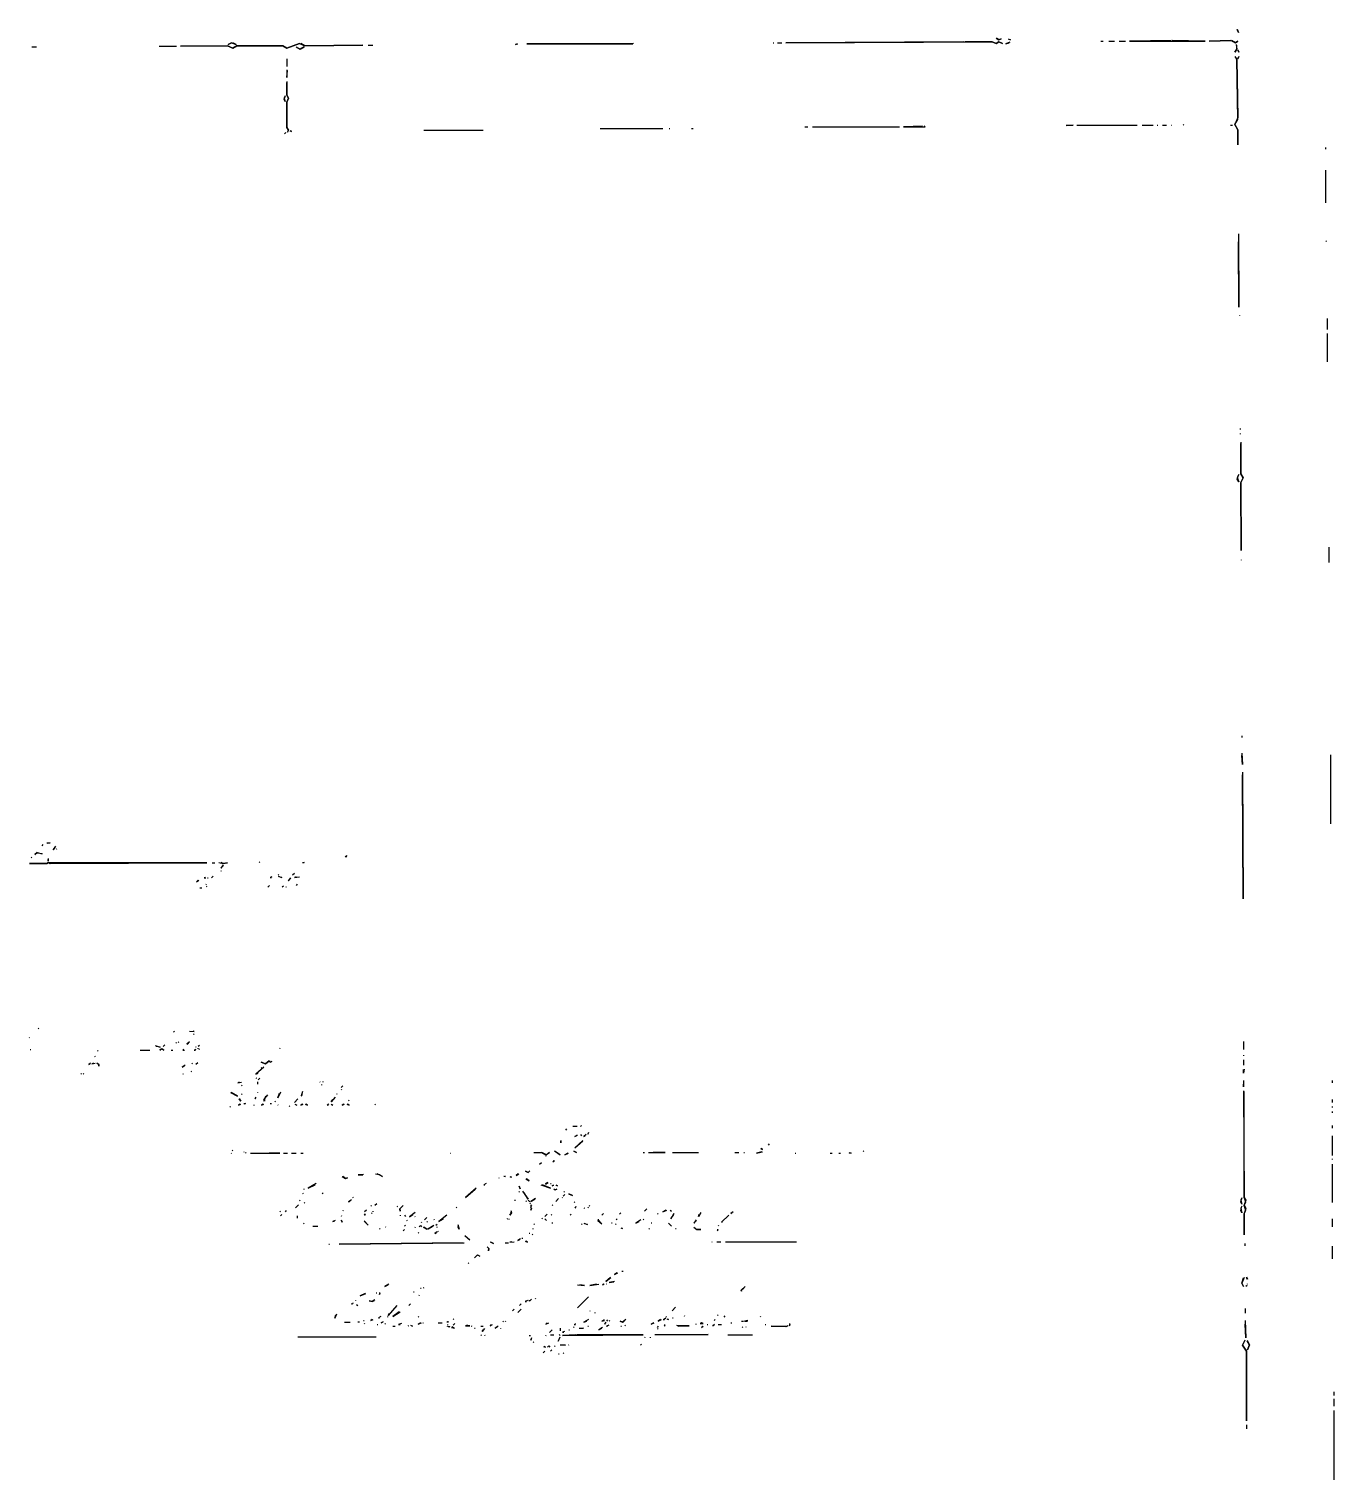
# Model space of a CAD drawing. Extents: x 1 to 4796, y -44 to 889.
# Drawn here: x 1016.8 to 1394.7, y 458.7 to 878.8 of the extents above; entities that cross this region are included whole.
import ezdxf

# ---------------------------------------------------------------- set-up
doc = ezdxf.new("R2010")
doc.units = 0
doc.layers.add('LINEWORK', color=4, linetype='CONTINUOUS')

msp = doc.modelspace()

# ---------------------------------------------------------------- linework, layer by layer
at = {"layer": 'LINEWORK'}
for points in [[(1366.6667, 878.8333), (1367, 877.8333), (1366.6667, 878.6667)], [(1095.1667, 874.6667), (1091.5, 873.3333), (1090.3333, 874), (1077, 874), (1075.8333, 873.3333), (1074.3333, 874), (1060.6667, 873.8333), (1074.3333, 874), (1075.8333, 873.3333), (1077, 874), (1090.3333, 874), (1091.5, 873.3333), (1095.1667, 874.6667), (1096.6667, 874), (1113.5, 874.1667), (1096.6667, 874), (1095.5, 874.6667)], [(1075.5, 874.8333), (1074.5, 874.3333), (1075.5, 874.8333), (1076.8333, 874.3333), (1075.8333, 874.8333)], [(1115, 874.1667), (1116.3333, 874.1667)], [(1158.1667, 874.5), (1157.6667, 874.3333), (1158.3333, 874.5)], [(1191.8333, 874.6667), (1161, 874.5), (1191.6667, 874.5)], [(1232.3333, 874.8333), (1232.5, 874.8333)], [(1233.5, 874.8333), (1234.8333, 874.8333)], [(1287.5, 875.1667), (1236, 874.8333), (1295.6667, 875.1667), (1296.8333, 874.6667), (1297.6667, 875.1667), (1298.6667, 874.6667), (1297.6667, 875.1667), (1296.8333, 874.6667), (1295.6667, 875.1667), (1287.8333, 875.1667)], [(1296.8333, 876.1667), (1297.6667, 875.6667), (1298.3333, 876), (1297.6667, 875.6667), (1297, 876.1667)], [(1300.8333, 875), (1299.6667, 874.5), (1300.6667, 874.8333)], [(1300.3333, 876), (1301, 875.6667), (1300.5, 875.8333)], [(1327.1667, 875.3333), (1327.8333, 875.3333)], [(1329.5, 875.3333), (1331.1667, 875.3333)], [(1332.5, 875.3333), (1334.3333, 875.3333)], [(1347.5, 875.5), (1335.5, 875.3333), (1357.3333, 875.3333), (1347.8333, 875.5)], [(1364.8333, 875.5), (1358.5, 875.3333), (1365, 875.5), (1366.1667, 874.8333), (1366.8333, 875.3333), (1366.1667, 874.8333), (1365, 875.5)], [(1366.3333, 874.3333), (1366.5, 873), (1366, 872.1667), (1366.5, 873), (1366.5, 874.1667)], [(1017.6667, 873.6667), (1019, 873.6667)], [(1054.5, 873.8333), (1059.5, 873.8333)], [(1091.5, 870.1667), (1091.5, 868)], [(1094.1667, 873.6667), (1095.3333, 873), (1096.5, 873.6667), (1095.3333, 873), (1094.3333, 873.5)], [(1366, 870.8333), (1366.5, 870), (1366.8333, 853.1667), (1366, 851.1667), (1366.8333, 849.6667), (1366.8333, 845.3333), (1366.8333, 849.6667), (1366, 851.1667), (1366.8333, 852.6667), (1366.5, 870), (1366.1667, 870.6667)], [(1366.8333, 872.8333), (1367.1667, 872.1667), (1366.8333, 872.6667)], [(1367.1667, 870.8333), (1366.8333, 870.1667), (1367, 870.6667)], [(1091.5, 867), (1091.5, 864.8333), (1091.6667, 866.8333)], [(1091.5, 863.6667), (1091.5, 859.6667), (1092, 858.8333), (1091.5, 857.6667), (1091.5, 850.3333), (1092, 849.5), (1091.6667, 849), (1092, 849.5), (1091.5, 850.3333), (1091.5, 857.6667), (1092, 858.8333), (1091.5, 859.6667), (1091.5, 863.3333)], [(1091, 859.5), (1090.6667, 858.8333), (1091, 857.8333), (1090.6667, 858.5), (1091, 859.3333)], [(1091.1667, 848.8333), (1090.8333, 848.5)], [(1092.3333, 849.3333), (1092.8333, 849.1667), (1092.5, 849.3333)], [(1131.1667, 849.5), (1148.3333, 849.5)], [(1182.1667, 850), (1200.3333, 850)], [(1202.1667, 850), (1202.3333, 850)], [(1208.6667, 850), (1209.1667, 850)], [(1241.5, 850.5), (1242.3333, 850.5)], [(1243.6667, 850.5), (1268.8333, 850.5)], [(1275.5, 850.6667), (1270, 850.5), (1276.3333, 850.5), (1276, 850.6667)], [(1317.1667, 851), (1319.1667, 851), (1317.3333, 850.8333)], [(1320.1667, 851), (1337.6667, 851)], [(1339.1667, 851), (1342.3333, 851)], [(1343.5, 851), (1343.6667, 851)], [(1345, 851), (1346.1667, 851)], [(1347.5, 851), (1347.6667, 851)], [(1351, 851.1667), (1351.1667, 851)], [(1364.6667, 851), (1365.3333, 851)], [(1392.1667, 844.5), (1392.1667, 844)], [(1392.1667, 838), (1392.1667, 828.5)], [(1367, 819.5), (1367.1667, 798.3333), (1367, 817.1667)], [(1392.5, 817.5), (1392.3333, 817.3333)], [(1367.3333, 796), (1367.3333, 795.8333)], [(1392.6667, 795), (1392.6667, 791.8333)], [(1392.6667, 790.6667), (1392.6667, 782.5)], [(1367.5, 763.1667), (1367.5, 762.8333)], [(1367.5, 761.6667), (1367.5, 761.5)], [(1367.6667, 759.1667), (1367.6667, 750), (1368.3333, 748.8333), (1367.6667, 747.5), (1367.8333, 727.8333), (1367.6667, 747.5), (1368.3333, 748.8333), (1367.6667, 750), (1367.6667, 758.8333)], [(1367.1667, 749.8333), (1366.6667, 749), (1367.1667, 747.6667), (1366.6667, 748.5), (1367, 749.6667)], [(1393.1667, 728.8333), (1393.1667, 724.3333)], [(1367.8333, 725.1667), (1367.8333, 725)], [(1368, 674.1667), (1368, 673.6667)], [(1368, 669.1667), (1368.1667, 665.8333), (1368, 668.5)], [(1393.6667, 668.6667), (1393.6667, 648.6667)], [(1368.1667, 663.6667), (1368.3333, 627), (1368.1667, 662.8333)], [(1022, 643.1667), (1023, 643.1667), (1022.1667, 643)], [(1017.6667, 639), (1017.5, 638.8333)], [(1019.1667, 640.3333), (1018.5, 639.8333), (1019.1667, 640.3333), (1020.6667, 640), (1019.3333, 640.1667)], [(1020.8333, 642.6667), (1020.5, 642.3333)], [(1022.3333, 638.6667), (1022.3333, 637.8333), (1022.3333, 638.3333)], [(1024.5, 642.1667), (1023.8333, 641.1667), (1024.5, 642)], [(1024.6667, 641.5), (1024.8333, 641.3333)], [(1108.8333, 639.5), (1108.5, 639), (1108.6667, 639.3333)], [(1022.5, 637.5), (1022, 637.1667), (1017, 637.1667), (1022, 637.1667), (1022.5, 637.5), (1023, 637.1667), (1068.3333, 637.3333), (1022.6667, 637.3333)], [(1069.8333, 637.3333), (1070.6667, 637.3333)], [(1071.8333, 637.5), (1073, 637.1667), (1074.3333, 637.3333), (1073, 637.1667), (1072.5, 637.5)], [(1073, 636.8333), (1072.3333, 635.8333), (1073, 636.5)], [(1072.3333, 635.1667), (1072.5, 635)], [(1083.5, 637.6667), (1083.6667, 637.5)], [(1096, 637.5), (1096.5, 637.5), (1096.1667, 637.3333)], [(1065.8333, 632.3333), (1065.3333, 631.8333), (1066, 632.3333)], [(1067.8333, 633.1667), (1067.5, 633), (1068, 633)], [(1068.1667, 631.1667), (1068, 631)], [(1068.1667, 630.6667), (1068.3333, 630.5)], [(1068.5, 633), (1068.6667, 633)], [(1070.1667, 633.5), (1069.6667, 633)], [(1086.5, 630.8333), (1086, 630.3333)], [(1087.1667, 633.3333), (1086.6667, 633.1667), (1087, 633.1667)], [(1089.1667, 634), (1089, 633.8333)], [(1089, 633.5), (1090, 633.1667), (1089.1667, 633.3333)], [(1090.5, 630.6667), (1090.1667, 630.3333)], [(1091.1667, 630.5), (1091.3333, 630.3333)], [(1092.5, 633), (1091.8333, 632.1667), (1092.5, 632.8333)], [(1093.6667, 634.3333), (1093.1667, 633.8333)], [(1094.1667, 633.3333), (1093.6667, 633.1667), (1095.1667, 633.3333)], [(1094.5, 631.1667), (1094.1667, 630.8333)], [(1066.3333, 630.1667), (1066.8333, 630.1667)], [(1019.6667, 589.5), (1019.5, 589.3333)], [(1059, 588.6667), (1058.6667, 588.3333)], [(1063.3333, 588.6667), (1064.6667, 588.5), (1064.3333, 588.6667)], [(1017, 586.8333), (1016.8333, 586.6667)], [(1053.3333, 584.5), (1054.8333, 584), (1053.6667, 584.1667)], [(1056.1667, 584.6667), (1055.6667, 584.1667)], [(1059.3333, 585.3333), (1059.5, 585.1667)], [(1060.1667, 585.5), (1060, 585.3333)], [(1063.3333, 585.5), (1062.5, 584.8333), (1063, 585.1667)], [(1064.6667, 587.8333), (1064.5, 587.6667)], [(1065, 584.1667), (1065.1667, 584)], [(1066.1667, 584.5), (1065.8333, 584.1667)], [(1368.5, 585.6667), (1368.5, 583.3333)], [(1017.1667, 583.3333), (1017.3333, 583.3333)], [(1036, 581.3333), (1035.8333, 581.1667)], [(1036.6667, 583), (1036.8333, 582.8333)], [(1049, 583.1667), (1051.8333, 583.1667)], [(1055.1667, 583.5), (1054.6667, 583.1667), (1055.1667, 583.5), (1055.8333, 583.1667), (1055.3333, 583.5)], [(1058, 583.1667), (1058.5, 583.1667)], [(1061.6667, 583.3333), (1061.3333, 583.1667), (1061.8333, 583.1667)], [(1065.1667, 583.3333), (1064.6667, 583.1667), (1065, 583.1667)], [(1065.6667, 583.6667), (1065.6667, 583.5)], [(1066, 583.5), (1066.1667, 583.3333)], [(1086.3333, 580), (1085.3333, 579.1667), (1084, 579.6667), (1085.3333, 579.1667), (1086.3333, 580), (1086.6667, 579.6667), (1087.1667, 579.8333), (1086.6667, 579.6667)], [(1089.5, 583.6667), (1089.3333, 583.5)], [(1368.5, 581.6667), (1368.5, 581.5)], [(1368.5, 580.3333), (1368.5, 578.8333)], [(1032, 576.3333), (1031.8333, 576.1667)], [(1032.5, 576.3333), (1032.6667, 576.1667)], [(1034.6667, 579.3333), (1034.1667, 579), (1034.5, 579.1667)], [(1035.5, 579.3333), (1035, 579.1667), (1036, 579.3333)], [(1036.3333, 579.3333), (1037, 579), (1037, 578.5), (1037, 579), (1036.5, 579.3333)], [(1062, 578.8333), (1061.1667, 578.1667), (1061.8333, 578.6667)], [(1061.3333, 576.3333), (1061.5, 576.1667)], [(1063.8333, 577), (1063.6667, 576.8333)], [(1064, 579.3333), (1064.1667, 579.1667)], [(1065.6667, 579.5), (1065.1667, 579)], [(1084.8333, 578.1667), (1082.5, 576.1667), (1083.1667, 576.5)], [(1084, 578.1667), (1084.1667, 578)], [(1368.6667, 577.6667), (1368.5, 576.5), (1368.5, 577.5)], [(1077.6667, 573.8333), (1077.3333, 573.6667), (1078.3333, 573.8333)], [(1078.5, 573), (1078.3333, 572.8333)], [(1082.5, 575.1667), (1082.6667, 575)], [(1083, 574), (1083, 573.3333)], [(1083.6667, 575), (1083.1667, 574.5)], [(1101, 574), (1101.1667, 573.8333)], [(1101.5, 573.1667), (1101.5, 573)], [(1102, 574), (1101.8333, 573.8333)], [(1107.6667, 572.8333), (1107.1667, 572.3333)], [(1107.1667, 571.8333), (1107.3333, 571.6667)], [(1368.5, 574.3333), (1368.5, 572.5), (1368.5, 573.3333)], [(1394.1667, 574.3333), (1394.1667, 573.6667)], [(1075.1667, 570.8333), (1077.1667, 569.8333), (1075.3333, 570.8333)], [(1078, 567.5), (1077.5, 567.1667), (1078.1667, 567.5)], [(1077.6667, 569.1667), (1078.1667, 568.3333), (1077.6667, 569)], [(1078.5, 570.5), (1078.3333, 570.3333)], [(1079, 567.6667), (1079.5, 567.6667), (1079.1667, 567.5)], [(1081.8333, 567.3333), (1082, 567.1667)], [(1082.5, 569.5), (1082.1667, 569), (1082.5, 569.3333)], [(1083, 571), (1083, 570.8333)], [(1084.6667, 567.5), (1084.1667, 567.1667), (1084.8333, 567.5)], [(1085.8333, 570.1667), (1085, 569.1667), (1085, 568.3333), (1084.8333, 568.6667), (1085.5, 569.8333)], [(1086.6667, 567.6667), (1087, 567.6667)], [(1088.1667, 568.3333), (1088, 568.1667)], [(1089.6667, 571), (1088.8333, 569.3333), (1089.3333, 570.6667)], [(1088.8333, 567.3333), (1089, 567.1667)], [(1094.6667, 569), (1093.6667, 568)], [(1093.8333, 567.5), (1094.3333, 567.1667), (1094, 567.3333)], [(1096, 567.5), (1095.5, 567.1667), (1096.1667, 567.5)], [(1096, 571.1667), (1095.6667, 569.8333), (1096, 570.3333)], [(1096.8333, 567.5), (1097.5, 567.1667), (1097, 567.5)], [(1103.6667, 567.5), (1103.1667, 567.1667), (1103.5, 567.3333)], [(1105.5, 569.5), (1104.3333, 568.1667), (1104.8333, 568.8333)], [(1104.3333, 567.5), (1104.8333, 567.1667), (1104.5, 567.3333)], [(1106, 570.5), (1105.8333, 570.3333)], [(1108, 567.5), (1107.5, 567.1667), (1108.1667, 567.5)], [(1108.8333, 567.5), (1109.5, 567.1667), (1109, 567.5)], [(1109.5, 568.6667), (1109.3333, 568.5)], [(1117.1667, 567.5), (1117, 567.3333)], [(1368.5, 571.3333), (1368.6667, 540.5), (1369.1667, 539.6667), (1368.6667, 538.3333), (1369.1667, 537.3333), (1368.6667, 535.8333), (1368.6667, 529.6667), (1368.6667, 535.8333), (1369.1667, 536.6667), (1368.6667, 538.1667), (1369.1667, 539.1667), (1368.6667, 540.5), (1368.6667, 571.1667)], [(1394.1667, 568.8333), (1394.1667, 568)], [(1075.1667, 566.8333), (1075, 566.6667)], [(1092.1667, 567), (1092.3333, 566.8333)], [(1394.1667, 566.8333), (1394.1667, 566.5)], [(1394.1667, 565.3333), (1394.1667, 565)], [(1172.5, 560.3333), (1172.1667, 560)], [(1174.3333, 561.1667), (1175.5, 561.1667)], [(1176.8333, 561.3333), (1176.5, 561)], [(1178.8333, 559.3333), (1178.6667, 558.8333), (1178.8333, 559.1667)], [(1394.1667, 561.3333), (1394.1667, 560.5)], [(1170.8333, 557), (1170.8333, 556.3333), (1170.8333, 556.8333)], [(1175.5, 558.5), (1174.8333, 558.1667), (1175.6667, 558.5)], [(1177.1667, 557), (1174.8333, 554.8333), (1177.1667, 556.8333)], [(1176.5, 558.6667), (1176.8333, 558.3333)], [(1178.1667, 558.6667), (1177.5, 558.1667), (1177.8333, 558.3333)], [(1228.6667, 554.6667), (1229.1667, 554.3333), (1228.8333, 554.6667)], [(1231.1667, 556), (1230.8333, 555.6667)], [(1394.1667, 558.3333), (1394.1667, 552.6667)], [(1075.5, 553.3333), (1075.3333, 553.1667)], [(1075.6667, 554.1667), (1075.8333, 554)], [(1079, 553.6667), (1079.1667, 553.6667)], [(1079.5, 553.5), (1079.6667, 553.3333)], [(1081, 553.3333), (1089.5, 553.3333), (1086.3333, 553.3333)], [(1090.5, 553.3333), (1091.6667, 553.3333)], [(1092.8333, 553.3333), (1094.1667, 553.3333)], [(1095.5, 553.3333), (1096.1667, 553.3333)], [(1138.8333, 553.3333), (1139, 553.3333)], [(1163, 553.5), (1165.3333, 553.5), (1166.5, 552.8333), (1167.5, 553.5), (1166.6667, 552.8333), (1165.3333, 553.5)], [(1165.1667, 550.5), (1164.6667, 550)], [(1166.5, 552.5), (1166.3333, 552.3333)], [(1168.8333, 551.1667), (1168.5, 550.8333), (1169, 551.1667)], [(1169, 554), (1170.6667, 552.8333), (1169.1667, 553.8333)], [(1172.8333, 553.3333), (1172, 552.8333), (1173, 553.3333)], [(1174.5, 554), (1175.3333, 553.5), (1174.6667, 553.8333)], [(1194.6667, 553.5), (1195, 553.5)], [(1196.1667, 553.5), (1201, 553.5), (1197.5, 553.5)], [(1203.1667, 553.5), (1210.6667, 553.5)], [(1221.1667, 553.5), (1222.3333, 553.5)], [(1223.8333, 553.5), (1224, 553.5)], [(1229, 553.6667), (1227.5, 553.3333), (1229.1667, 553.6667)], [(1238.6667, 553.3333), (1238.8333, 553.3333)], [(1248.8333, 553.3333), (1249.3333, 553.3333)], [(1251.3333, 553.3333), (1251.8333, 553.3333)], [(1254.1667, 553.5), (1254.8333, 553.3333), (1254.3333, 553.3333)], [(1258.5, 554), (1258.3333, 553.8333)], [(1394.1667, 551.6667), (1394.1667, 551.5)], [(1107.5, 546.5), (1108.5, 546), (1109, 546.1667), (1108.5, 546), (1107.6667, 546.5)], [(1113.6667, 547.1667), (1112.1667, 547), (1113.5, 547)], [(1117.1667, 547.3333), (1118.3333, 547.1667), (1119.1667, 546.5), (1117.6667, 547.3333)], [(1154.3333, 546.6667), (1154.8333, 546.5), (1154.5, 546.5)], [(1156, 546.5), (1156.5, 546.3333), (1156.1667, 546.3333)], [(1158.5, 547.3333), (1157.8333, 546.8333), (1158.6667, 547.3333)], [(1160.5, 548.1667), (1161.3333, 547.6667), (1161.8333, 548.1667), (1161.3333, 547.6667), (1160.6667, 548)], [(1394.1667, 550.1667), (1394.1667, 539)], [(1096.3333, 543), (1096.5, 542.8333)], [(1100, 544.5), (1097.6667, 543.1667), (1099.6667, 544.1667)], [(1146.3333, 543.1667), (1143.1667, 540.5), (1146, 542.8333)], [(1149.1667, 544.5), (1148.5, 544.1667), (1148.8333, 544.1667)], [(1152.8333, 546.1667), (1153, 546.1667)], [(1158.6667, 543.8333), (1159, 543), (1158.8333, 543.6667)], [(1158.8333, 542.1667), (1158.6667, 542)], [(1159.6667, 542.3333), (1161.3333, 540), (1160.1667, 541.8333)], [(1160.6667, 545.8333), (1161.6667, 545.3333), (1160.8333, 545.8333)], [(1165, 544.1667), (1167.8333, 543.1667), (1165.5, 544.1667)], [(1167, 544.8333), (1166.3333, 544.3333), (1167.1667, 544.8333)], [(1167.8333, 544.5), (1168, 544.5)], [(1168.6667, 544), (1168.3333, 543.8333), (1168.8333, 544)], [(1168.8333, 543), (1169.1667, 542.6667), (1169.6667, 542.8333), (1169.1667, 542.6667)], [(1169.3333, 544), (1169.8333, 543.8333), (1169.5, 544)], [(1171.6667, 542.1667), (1171.8333, 542)], [(1094.8333, 538.3333), (1094, 537.5)], [(1095.1667, 539.6667), (1095.3333, 539.5)], [(1096.1667, 541.6667), (1096, 541.5)], [(1096.5, 539), (1096.6667, 538.8333)], [(1102, 541.8333), (1101.6667, 541.5)], [(1110.1667, 539.8333), (1109.3333, 539.1667), (1109.8333, 539.5)], [(1110.6667, 540.5), (1110.5, 540.3333)], [(1115.8333, 538.1667), (1116, 538)], [(1117.5, 538.6667), (1117, 538.1667)], [(1123.3333, 538), (1123.5, 537.8333)], [(1125.1667, 538.1667), (1124.1667, 537.1667), (1124.3333, 536.5), (1124.1667, 537.1667)], [(1157.5, 539.8333), (1157.5, 539.5)], [(1160.8333, 539.5), (1160.6667, 539.3333)], [(1161.3333, 539.6667), (1161.8333, 539.1667)], [(1161.8333, 538.8333), (1162, 538.6667)], [(1162, 538.3333), (1162.3333, 538), (1162, 537.6667), (1162.3333, 537.3333), (1162.1667, 536.8333), (1162.3333, 537.3333), (1162, 537.6667), (1162.3333, 538)], [(1163.5, 540.1667), (1162.1667, 539.3333), (1163.3333, 540)], [(1168.5, 538.3333), (1168.3333, 538.1667)], [(1170.1667, 540.1667), (1169.3333, 539.3333)], [(1171.3333, 540.5), (1171.1667, 540.3333)], [(1172, 541.3333), (1171.5, 540.8333)], [(1173, 541.5), (1174.1667, 541), (1173.1667, 541.5)], [(1174.6667, 539.1667), (1174.8333, 539)], [(1175.1667, 537.8333), (1175, 537.3333), (1175.1667, 537.6667)], [(1179.1667, 538.1667), (1179, 538)], [(1368, 540.3333), (1367.6667, 539.6667), (1368, 538.5), (1367.6667, 539.1667), (1368, 540.1667)], [(1368, 538), (1367.6667, 537.3333), (1368, 536), (1367.6667, 536.6667), (1368, 537.8333)], [(1089.5, 536.5), (1089.6667, 536.3333)], [(1090, 535.5), (1089.6667, 535.1667)], [(1091.3333, 536.6667), (1091, 536.3333)], [(1094.5, 535.1667), (1094.5, 534.5)], [(1105.5, 533.8333), (1104.8333, 533.5), (1105.3333, 533.6667)], [(1107.3333, 535.1667), (1107.1667, 535)], [(1107.1667, 534), (1107.5, 533.3333), (1107.3333, 533.8333)], [(1107.8333, 536.6667), (1107.6667, 536.5)], [(1113.8333, 533.6667), (1115, 532.5), (1114, 533.5)], [(1114.5, 536.8333), (1114, 536.3333)], [(1114, 535.8333), (1114.1667, 535.3333), (1114, 535.6667)], [(1116.1667, 536), (1116, 535.8333)], [(1116.3333, 536.5), (1116.3333, 536.3333)], [(1124.3333, 535.3333), (1124.3333, 535.1667)], [(1125.5, 535.3333), (1125.8333, 535)], [(1126.3333, 533.8333), (1126.1667, 533.6667)], [(1128.6667, 536.1667), (1127, 534.8333), (1128, 535.5)], [(1128.5, 535), (1128.6667, 534.8333)], [(1132, 534.6667), (1131.3333, 534)], [(1134, 534.1667), (1134.1667, 534)], [(1137.8333, 535.3333), (1135.5, 533.5), (1136.8333, 534.3333)], [(1140.6667, 537.6667), (1140.5, 537.5)], [(1155.3333, 534.3333), (1155.1667, 534.1667)], [(1155.6667, 534.3333), (1155.8333, 534.1667)], [(1156.3333, 536.6667), (1156.5, 536), (1156, 535.3333), (1156.5, 536), (1156.3333, 536.3333)], [(1165.5, 534.5), (1165.3333, 534.3333)], [(1166.8333, 535.6667), (1166.1667, 535)], [(1166.1667, 534.3333), (1166.6667, 533.8333)], [(1168, 535.5), (1168.1667, 535.3333)], [(1173.8333, 535.6667), (1173.5, 535.3333)], [(1177.5, 537.5), (1177.6667, 537.3333)], [(1178.8333, 537.6667), (1178.6667, 537.5)], [(1181.6667, 534.1667), (1181.5, 533.8333), (1182.6667, 532.8333), (1181.6667, 534)], [(1183.1667, 535.8333), (1182.6667, 535.3333)], [(1187.1667, 534.3333), (1186.8333, 534)], [(1188.1667, 536), (1187.8333, 535.6667)], [(1194, 534), (1192.5, 533), (1193.5, 533.5)], [(1194.6667, 534.1667), (1194.8333, 534)], [(1195.6667, 537.1667), (1195, 536.5)], [(1199, 535.8333), (1198.8333, 535.6667)], [(1201.1667, 536.8333), (1200.3333, 536.3333), (1201.5, 536.8333)], [(1202.5, 536.8333), (1202.8333, 536.5)], [(1203.5, 535.8333), (1202.6667, 534.3333), (1203.5, 535.5)], [(1210, 534), (1209.3333, 533), (1210, 533.6667)], [(1211.3333, 536.1667), (1210.6667, 535), (1210.8333, 535.6667)], [(1219.5, 535.3333), (1217.3333, 533.3333), (1217.6667, 533.5)], [(1220.6667, 536.3333), (1220, 535.8333), (1220.3333, 536)], [(1394.1667, 534.3333), (1394.1667, 532)], [(1096.3333, 533), (1096.5, 532.8333)], [(1099, 532.1667), (1100.5, 532.1667)], [(1118.5, 531.5), (1118.3333, 531.3333)], [(1120, 532), (1120.1667, 531.8333)], [(1125.5, 531.1667), (1125.1667, 530.8333)], [(1125.8333, 532.5), (1125.5, 532.1667)], [(1128.6667, 531.8333), (1128.5, 531.6667)], [(1129.6667, 530.3333), (1129.5, 530.1667)], [(1130.1667, 532.3333), (1129.8333, 532), (1130.1667, 532.3333), (1130.5, 532)], [(1130.5, 533.3333), (1130.3333, 533.1667)], [(1131, 531.8333), (1132, 531.3333), (1131.1667, 531.8333)], [(1132, 533.5), (1132.1667, 533.3333)], [(1134, 532.3333), (1132.3333, 531.3333), (1133.8333, 532.1667)], [(1135, 530.5), (1134.3333, 530), (1134.8333, 530.3333)], [(1135, 532.6667), (1134.6667, 532.3333)], [(1134.8333, 532), (1135, 531.8333)], [(1135.1667, 530.8333), (1135.3333, 530.6667)], [(1141, 532.6667), (1141.3333, 531.3333), (1141, 532)], [(1143, 529.5), (1144.5, 528.1667), (1144.1667, 528.3333)], [(1161.6667, 530.1667), (1161.8333, 530.1667)], [(1162.5, 529.8333), (1162.6667, 529.6667)], [(1162.6667, 531.5), (1162.6667, 531.3333)], [(1163.1667, 532.8333), (1163, 532.6667)], [(1168.1667, 533.1667), (1168.5, 533.1667)], [(1177, 532.8333), (1176.8333, 532.6667)], [(1177.5, 533), (1178.5, 532.6667), (1177.6667, 532.8333)], [(1185.5, 533.1667), (1185.6667, 533.1667)], [(1186.6667, 532.8333), (1186.8333, 532.6667)], [(1188.1667, 531.6667), (1188.6667, 531.5), (1188.3333, 531.5)], [(1196.5, 531.5), (1196.3333, 531.3333)], [(1197, 533.1667), (1197.1667, 533.1667)], [(1202, 533), (1202.8333, 532.1667), (1202.1667, 532.8333)], [(1204, 531.5), (1204.1667, 531.5)], [(1209.3333, 531.8333), (1210.1667, 531.1667), (1211.3333, 531.1667), (1209.8333, 531.3333)], [(1216.1667, 531.3333), (1216.1667, 530.8333), (1216.3333, 531.1667)], [(1216.5, 532.3333), (1216.3333, 532.1667)], [(1103.6667, 527), (1103.8333, 527)], [(1142.5, 527.3333), (1106.6667, 527), (1142.8333, 527.3333)], [(1149.5, 526.1667), (1150, 525.6667), (1149.8333, 525), (1150, 525.6667)], [(1150.3333, 527.6667), (1151.3333, 527.1667), (1150.5, 527.5)], [(1154.6667, 527.3333), (1155.6667, 527.3333)], [(1156.6667, 527.6667), (1156, 527.5), (1157.3333, 527.6667)], [(1159.1667, 528.5), (1158.3333, 528), (1158.8333, 528.1667)], [(1159.5, 528.6667), (1159.8333, 528.6667)], [(1160.5, 527.8333), (1161.1667, 527.5), (1160.6667, 527.8333)], [(1214.5, 527.6667), (1214.6667, 527.6667)], [(1216, 527.6667), (1217.1667, 527.6667)], [(1218.5, 527.6667), (1239, 527.6667)], [(1368.8333, 527.1667), (1368.8333, 526.5)], [(1394.1667, 526.3333), (1394.1667, 522.6667)], [(1144.1667, 521.5), (1144, 521.3333)], [(1146.6667, 523.8333), (1145.8333, 523), (1146.6667, 523.8333), (1147.3333, 523.5), (1146.8333, 523.6667)], [(1185.1667, 517.3333), (1183.8333, 516.1667), (1185.3333, 517.3333)], [(1187.1667, 518.6667), (1186.3333, 518.1667), (1187.3333, 518.6667)], [(1188.5, 519.1667), (1188.8333, 519.1667)], [(1368.6667, 517.3333), (1368, 515.6667), (1368.5, 514.6667), (1368, 515.6667), (1368.5, 517.1667)], [(1369.3333, 517.5), (1369.6667, 516.8333), (1369.3333, 517.3333)], [(1114.1667, 512.6667), (1112.6667, 512), (1114.3333, 512.6667)], [(1117.3333, 512.8333), (1117.5, 512.8333)], [(1118.3333, 513), (1118.3333, 512.3333), (1118.5, 512.8333)], [(1121, 515.3333), (1119.8333, 514.6667), (1120.8333, 515.1667)], [(1128.1667, 513.1667), (1128.3333, 513.1667)], [(1130.1667, 514.1667), (1130.3333, 514.1667)], [(1131.1667, 514.3333), (1131, 514.1667)], [(1175.6667, 515.1667), (1177.6667, 515), (1176.3333, 515.1667)], [(1181.1667, 515.3333), (1179.1667, 515), (1181.8333, 515.3333)], [(1183.1667, 515.5), (1182.8333, 515.1667), (1183.3333, 515.5)], [(1184, 515.5), (1184.1667, 515.5)], [(1186.3333, 516.1667), (1184.8333, 515.8333), (1186.1667, 516)], [(1224.1667, 514.6667), (1223, 513.6667), (1223.1667, 513.3333), (1223, 513.6667), (1223.8333, 514.3333)], [(1369.5, 515), (1369.1667, 514.6667)], [(1369.6667, 515.5), (1369.5, 515.3333)], [(1110.6667, 509.8333), (1110.1667, 509.6667), (1110.5, 509.6667)], [(1111.3333, 510.6667), (1111.3333, 510.5)], [(1111.6667, 509.5), (1112, 509.1667)], [(1117, 510.8333), (1116.1667, 510.3333), (1115.3333, 510.5), (1116.1667, 510.3333), (1116.8333, 510.6667)], [(1123.3333, 509.1667), (1120.8333, 506.3333), (1121.1667, 507)], [(1127.3333, 509.6667), (1126.8333, 509.1667)], [(1129.8333, 512.1667), (1129.6667, 512)], [(1159.3333, 509.6667), (1158.8333, 509.1667)], [(1161.1667, 510.6667), (1160.5, 510.3333), (1160.8333, 510.3333)], [(1162.3333, 511), (1161.8333, 510.5), (1161.5, 510.6667), (1161.8333, 510.5)], [(1163.3333, 511.3333), (1163.5, 511.1667)], [(1178.8333, 511.6667), (1175.6667, 508.5)], [(1204, 508.6667), (1203, 507.6667)], [(1105.8333, 506.6667), (1105.3333, 505.5), (1105.6667, 506.5)], [(1108.1667, 504.3333), (1109.8333, 504.3333)], [(1112, 504.5), (1112.5, 504.5)], [(1113.6667, 504.8333), (1113.8333, 504.8333)], [(1116.1667, 505.1667), (1115.8333, 504.8333), (1116.5, 505.1667)], [(1118.6667, 506), (1118, 505.6667), (1118.3333, 505.6667)], [(1119.3333, 504.5), (1118.8333, 504.1667), (1119.1667, 504.3333)], [(1120.6667, 506), (1120.6667, 505.8333)], [(1124, 507.3333), (1122.1667, 506), (1124.3333, 507.3333)], [(1129.6667, 506), (1129.5, 505.8333)], [(1137.8333, 504.5), (1138.3333, 504.5), (1138, 504.5)], [(1139.6667, 505.3333), (1139.8333, 505.1667)], [(1154.1667, 504.6667), (1154, 504.5)], [(1154.8333, 504.6667), (1154.6667, 504.5)], [(1157.3333, 508.1667), (1156.8333, 507.6667)], [(1159.3333, 508.1667), (1158.3333, 507.1667)], [(1178.8333, 505.1667), (1177.5, 504.3333), (1178.3333, 504.6667)], [(1179.1667, 507.6667), (1179.3333, 507.6667)], [(1180.6667, 507.1667), (1180.6667, 507)], [(1183.3333, 505), (1182.6667, 504.6667), (1183.5, 504.8333)], [(1183.8333, 504.3333), (1183.5, 503.8333), (1183.8333, 504.1667)], [(1184.3333, 505), (1184, 504.6667)], [(1184.8333, 504.8333), (1185, 504.6667)], [(1189.6667, 505.1667), (1188.6667, 504.3333), (1188, 504.6667), (1188.6667, 504.3333), (1189.1667, 504.6667)], [(1199.6667, 505.1667), (1199, 504.6667), (1200, 505.1667)], [(1201.1667, 505.5), (1200.5, 505), (1200.8333, 505.1667)], [(1201.3333, 506), (1201.3333, 505.8333)], [(1201.5, 505.3333), (1202, 505.1667), (1201.6667, 505.1667)], [(1203.1667, 505.6667), (1203.3333, 505.6667)], [(1206.6667, 506.1667), (1206.5, 506)], [(1215.5, 505.1667), (1215.1667, 504.8333)], [(1216.3333, 506.5), (1216.1667, 506.3333)], [(1218.3333, 506.1667), (1218, 505.8333)], [(1223.1667, 504.6667), (1223.6667, 504.6667)], [(1225, 504.8333), (1224, 504.6667), (1224.8333, 504.6667)], [(1228.6667, 506), (1228.5, 505.8333)], [(1369, 508.3333), (1369, 507)], [(1369, 504.8333), (1369.1667, 499.8333), (1369, 503.8333)], [(1094.6667, 500.1667), (1117.3333, 500.1667)], [(1114, 504), (1113.8333, 503.8333)], [(1117.6667, 503.6667), (1117.8333, 503.6667)], [(1119.8333, 504), (1120, 503.8333)], [(1122.1667, 503.1667), (1122.8333, 503.1667)], [(1124.6667, 504), (1123.8333, 503.6667), (1124.3333, 503.6667)], [(1126.6667, 503.3333), (1126.5, 503.1667)], [(1127.3333, 503.5), (1127.8333, 503.1667), (1127.5, 503.3333)], [(1130.1667, 504.1667), (1129.5, 503.8333), (1130.5, 504.1667)], [(1131, 504.1667), (1130.8333, 504)], [(1135.3333, 504.1667), (1136.5, 504.1667)], [(1137.8333, 503.3333), (1138.6667, 503), (1138.1667, 503)], [(1138, 503.8333), (1138, 503.6667)], [(1139.5, 503), (1139.1667, 502.8333), (1140, 502.6667), (1139.6667, 502.8333)], [(1140.1667, 504), (1139.6667, 503.5)], [(1143.8333, 503.5), (1143.1667, 503.3333), (1144.5, 503.3333), (1144, 503.3333)], [(1144.8333, 503.3333), (1145, 503.1667)], [(1145.8333, 502.6667), (1146, 502.6667)], [(1147.6667, 503.1667), (1148.3333, 503.1667)], [(1147.8333, 500.6667), (1147.6667, 500.5)], [(1148.6667, 502.5), (1148, 501.6667), (1148.3333, 502.1667)], [(1148.6667, 500.6667), (1148.8333, 500.5)], [(1150.6667, 503.6667), (1150.3333, 503.3333), (1151, 503.6667)], [(1152.6667, 503.1667), (1151.8333, 502.6667), (1152.5, 503)], [(1153.3333, 502.6667), (1153.3333, 502.5)], [(1161.6667, 500.5), (1162, 500.5)], [(1166.5, 500.5), (1166.3333, 500.3333)], [(1166.8333, 504.1667), (1166.5, 503.8333), (1167.3333, 504.1667)], [(1168.3333, 502.1667), (1167.5, 501.3333)], [(1167.8333, 500.6667), (1168.8333, 500.6667)], [(1170.5, 500), (1170, 498.8333), (1170.5, 499.8333)], [(1170.3333, 500.8333), (1170.6667, 500.5)], [(1170.6667, 502.6667), (1170.6667, 501.8333)], [(1171.8333, 501.6667), (1171.3333, 501.5), (1171.6667, 501.5)], [(1175.1667, 500.6667), (1171.3333, 500.5), (1194.6667, 500.6667), (1175.3333, 500.6667)], [(1173.1667, 502.1667), (1173.3333, 502.1667)], [(1174.6667, 503), (1174.5, 502.8333)], [(1175, 504), (1174.8333, 503.5), (1174.8333, 503.8333)], [(1176.1667, 502.6667), (1177.3333, 502.6667), (1176.3333, 502.5)], [(1178.6667, 503.1667), (1178.8333, 503.1667)], [(1182.8333, 502.8333), (1181.8333, 502.1667), (1182.6667, 502.6667)], [(1184.6667, 503.5), (1184, 503.1667), (1184.3333, 503.1667)], [(1188.1667, 503.1667), (1188.3333, 503.1667)], [(1189.3333, 503.5), (1189.5, 503.3333)], [(1195.1667, 500), (1195, 499.8333)], [(1196.6667, 500), (1196.6667, 499.8333)], [(1197.6667, 504.1667), (1197, 503.8333), (1197.8333, 504.1667)], [(1198, 500.8333), (1213.5, 500.8333), (1198.1667, 500.6667)], [(1199, 503.1667), (1198.6667, 502.8333)], [(1198.8333, 502.5), (1199, 502.3333)], [(1200.8333, 503.6667), (1200.8333, 503.1667), (1201, 503.5)], [(1204.3333, 503.5), (1205, 503.1667), (1208, 503.3333), (1204.5, 503.3333)], [(1210, 503.8333), (1209.8333, 503.6667)], [(1211.5, 504.1667), (1211.1667, 504), (1212, 504), (1211.6667, 504.1667)], [(1211.8333, 503.1667), (1211.5, 502.8333), (1212, 503.1667)], [(1213.1667, 503.6667), (1213.3333, 503.6667)], [(1215.3333, 503.6667), (1214.8333, 503.3333), (1215.1667, 503.5)], [(1216.3333, 503.6667), (1217.3333, 503.6667)], [(1219.1667, 500.6667), (1226.3333, 500.6667)], [(1220, 504.1667), (1220.3333, 504.1667)], [(1223.5, 503), (1223.3333, 502.8333)], [(1224.3333, 503), (1224.5, 503)], [(1230, 503.6667), (1230.1667, 503.6667)], [(1236.5, 503.3333), (1236, 503), (1231.6667, 503.1667), (1236.3333, 503.1667)], [(1237, 504), (1237, 503.3333), (1237.1667, 503.8333)], [(1162.3333, 499.8333), (1162.1667, 499.1667), (1162.3333, 499.6667)], [(1163, 498.6667), (1162.8333, 498.5)], [(1166.1667, 496), (1165.6667, 495.5)], [(1165.8333, 497.3333), (1166.3333, 497.1667), (1166, 497.3333)], [(1167.3333, 497.5), (1167, 497.1667), (1167.3333, 497.5), (1167.6667, 497.1667)], [(1168.1667, 496.3333), (1167.8333, 496)], [(1169.1667, 497.5), (1169, 497.3333)], [(1170.6667, 497.8333), (1172.1667, 497.6667), (1170.8333, 497.8333)], [(1173.1667, 497.8333), (1173, 497.6667)], [(1194.1667, 498), (1193.8333, 497.6667)], [(1368.8333, 499.1667), (1368.1667, 497.6667), (1369.3333, 496), (1369.3333, 475.8333), (1369.3333, 496), (1368.1667, 497.6667), (1368.8333, 499)], [(1369.5, 499.1667), (1370.1667, 497.8333), (1369.6667, 496.3333), (1370.1667, 497.8333), (1369.5, 499)], [(1170.1667, 495.1667), (1170.3333, 495.1667)], [(1171.5, 495.5), (1171.6667, 495.3333)], [(1394.6667, 484.1667), (1394.6667, 483.1667)], [(1394.6667, 482.1667), (1394.6667, 480)], [(1394.6667, 478.8333), (1394.6667, 458.6667)], [(1369.3333, 474.6667), (1369.3333, 473.5)]]:
    msp.add_lwpolyline(points, dxfattribs=at)

doc.saveas('drawing.dxf')
